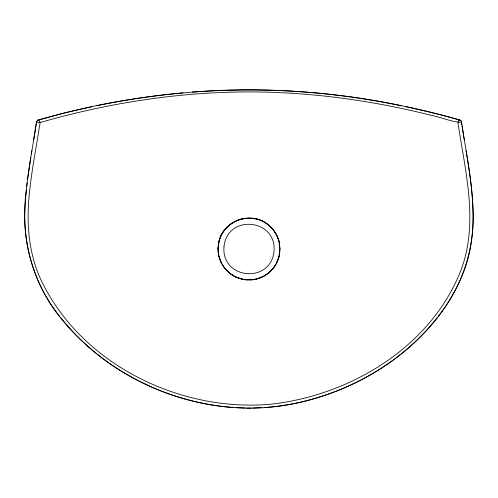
<?xml version="1.0" encoding="UTF-8"?>
<svg xmlns="http://www.w3.org/2000/svg" width="498" height="498" viewBox="0 0 498 498"><rect width="100%" height="100%" fill="white"/><g stroke="black" fill="none" stroke-linecap="round" stroke-linejoin="round"><path stroke-width="0.75" d="M218.964 256.526C216.705 247.68 218.641 237.901 224.106 230.586M219.232 257.522L218.161 251.783L218.074 247.469M218.037 249L219.232 240.478M26.357 189.919C19.727 236.233 32.127 284.9 62.86 320.606C120.13 389.89 218.361 423.929 305.822 401.002C371.863 383.983 434.847 340.184 461.976 275.936C479.014 236.133 473.081 191.823 466.078 150.496M26.743 186.308L27.16 182.704M279.627 253.538L279.963 249L279.372 242.968M27.602 179.106L30.758 157.623M92.566 106.547L64.97 112.872L37.742 120.217L36.535 121.886L33.69 139.826M401.425 105.713C281.594 80.296 155.868 86.061 38.29 119.987L37.101 120.746L36.51 122.029C32.252 150.651 26.207 179.118 25.062 208.114C22.684 246.952 35.445 286.145 59.816 316.435M31.337 154.056L31.922 150.496M279.372 255.026L279.627 253.557M218.628 242.968C221.971 221.367 250.438 210.368 267.438 224.119M279.366 255.051C276.963 268.111 265.31 278.681 252.081 279.814M278.768 257.522L279.963 249L278.768 240.478M279.036 256.526L276.328 263.56M219.475 239.762L221.174 235.486M278.525 258.238L276.826 262.514M221.492 234.776L224.586 229.995M276.502 263.224L273.414 268.005M275.581 264.88L273.9 267.407M437.238 317.656C395.754 370.145 330.784 402.596 264.363 407.526M438.184 316.435C462.555 286.145 475.316 246.952 472.938 208.114C471.793 179.118 465.748 150.651 461.49 122.029L461.895 124.699M225.046 229.379L229.366 225.059M272.96 268.615L268.627 272.948M224.959 229.485L229.485 224.959M273.041 268.515L268.515 273.041M229.995 224.586L234.776 221.492M268.005 273.414L263.224 276.508M230.562 224.119L237.123 220.402L242.906 218.641M267.426 273.881L263.591 276.309L258.02 278.625M235.486 221.174L239.762 219.475M262.514 276.826L258.238 278.525M240.478 219.232L249 218.037L257.522 219.232M257.522 278.768L251.783 279.839L245.931 279.814M255.082 279.366L256.557 279.029M96.575 105.713C125.116 99.874 153.969 95.566 182.978 92.889M461.478 122.029C461.634 121.742 460.214 122.489 459.716 122.29C449.775 121.319 440.02 116.937 430.067 115.038C379.781 102.426 328.257 94.601 276.446 92.479C214.103 89.926 151.535 96.282 90.648 109.691C76.524 112.803 62.474 116.289 48.536 120.155C44.54 121.039 40.649 123.28 36.522 122.029M38.29 119.987C40.736 120.796 39.921 124.301 39.523 126.168C36.142 147.974 31.835 169.65 29.587 191.618C26.139 221.94 28.293 253.681 41.732 281.513C82.214 364.48 179.473 411.958 269.86 404.314C350.349 395.711 432.233 346.546 461.596 268.441C471.482 241.331 471.108 211.824 467.498 183.569C465.076 163.954 461.291 144.544 458.297 125.01C457.793 123.442 457.73 120.528 459.71 119.987C460.239 120.143 460.712 120.472 461.036 120.914C461.198 121.139 461.329 121.388 461.409 121.649C461.54 121.991 460.949 120.416 460.494 120.373C442.448 114.789 423.916 110.562 405.434 106.547M252.069 279.814L246.217 279.839L240.478 278.768M192.353 92.086C282.198 84.816 373.108 95.448 459.71 119.987M251.303 408.099L246.697 408.099M252.841 408.03L262.06 407.625M233.637 407.526C167.216 402.596 102.246 370.145 60.762 317.656M235.94 407.625L245.159 408.03M245.919 279.814L241.443 279.029M253.613 218.379L255.119 218.647M242.893 279.359L235.753 276.988L230.568 273.881M256.57 218.977C268.453 221.828 277.965 232.329 279.627 244.437M239.943 278.612C229.715 275.568 221.461 266.872 218.958 256.495M258.238 219.475L262.514 221.174M239.762 278.525L235.486 276.826M263.224 221.492L268.005 224.586M234.776 276.508L229.995 273.414M268.634 225.059L272.954 229.379M229.373 272.948L225.04 268.615M268.515 224.959L273.041 229.485M229.485 273.041L224.959 268.515M273.414 229.995L276.502 234.776M224.586 268.005L221.492 263.224M273.894 230.586L277 235.778L279.036 241.462M224.1 267.407L222.413 264.88M221.672 263.56L219.369 257.983M276.826 235.486L278.525 239.762M221.174 262.514L219.475 258.238M218.373 253.557L218.628 255.051M464.31 139.826L462.094 126.038M223.994 246.747C221.137 279.527 270.943 284.072 274.006 251.253C276.863 218.473 227.057 213.928 223.994 246.747"/></g></svg>
